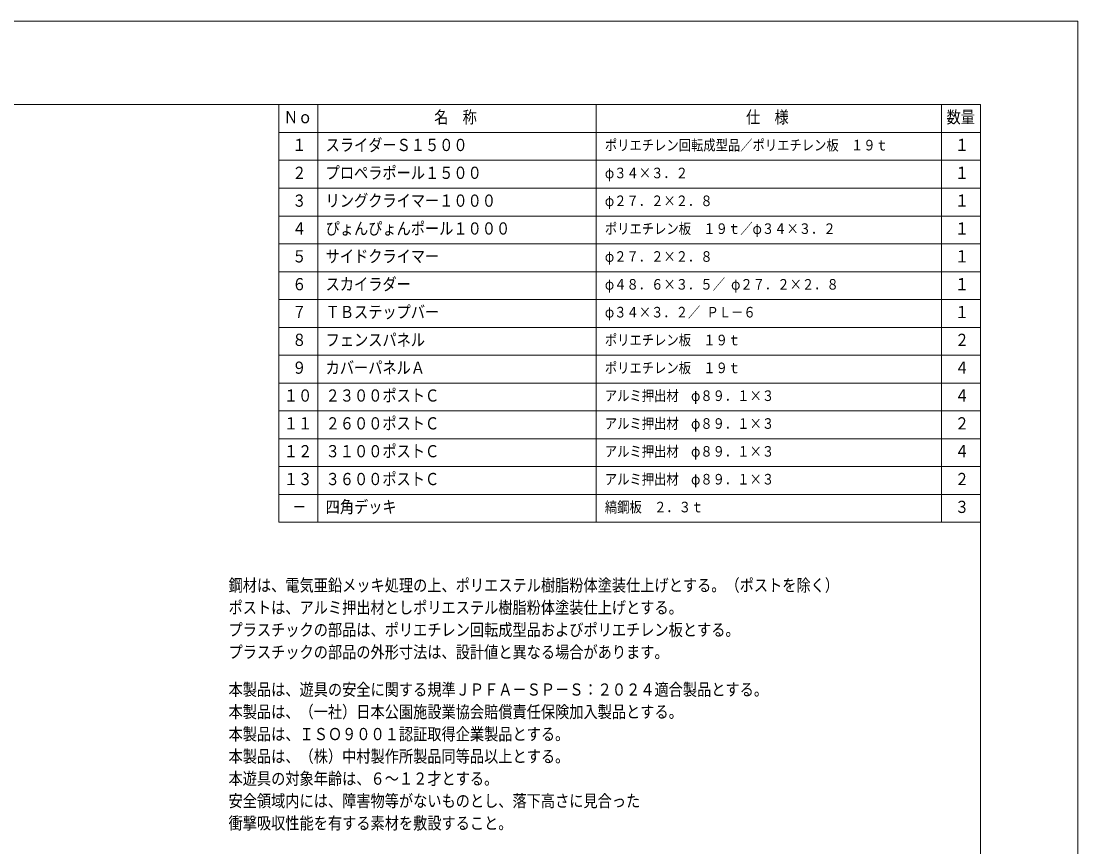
# Model space of a CAD drawing. Units: millimetres on the paper, scale 1:50. Extents: x 0 to 420, y -297 to 594.
# Drawn here: x 230.2 to 420, y 445.7 to 594 of the extents above; entities that cross this region are included whole.
import ezdxf
from ezdxf.enums import TextEntityAlignment as Align

# ---------------------------------------------------------------- set-up
doc = ezdxf.new("R2010")
doc.units = ezdxf.units.MM
for name, color, linetype, lineweight in [('0_2', 7, 'Continuous', 9), ('DEFPOINTS_5', 7, 'Continuous', 9), ('LY_4', 7, 'Continuous', 18)]:
    doc.layers.add(name, color=color, linetype=linetype, lineweight=lineweight)
doc.styles.add('ＭＳ ゴシック', font='')
doc.styles.get('ＭＳ ゴシック').set_extended_font_data('MS Gothic')

msp = doc.modelspace()

# ---------------------------------------------------------------- linework, layer by layer
at = {"layer": '0_2'}
for p, q in [((276.5, 504), (276.5, 579)), ((276.5, 579), (402.5, 579)), ((283.5, 504), (283.5, 579)), ((333.5, 504), (333.5, 579)), ((395.5, 504), (395.5, 579)), ((276.5, 574), (402.5, 574)), ((276.5, 569), (402.5, 569)), ((276.5, 564), (402.5, 564)), ((276.5, 559), (402.5, 559)), ((276.5, 554), (402.5, 554)), ((276.5, 549), (402.5, 549)), ((276.5, 544), (402.5, 544)), ((276.5, 539), (402.5, 539)), ((276.5, 534), (402.5, 534)), ((276.5, 529), (402.5, 529)), ((276.5, 524), (402.5, 524)), ((276.5, 519), (402.5, 519)), ((276.5, 514), (402.5, 514)), ((276.5, 509), (402.5, 509)), ((276.5, 504), (402.5, 504))]:
    msp.add_line(p, q, dxfattribs=at)
at = {"layer": 'DEFPOINTS_5'}
for p, q in [((420, 594), (0, 594)), ((420, 297), (420, 594))]:
    msp.add_line(p, q, dxfattribs=at)
at = {"layer": 'LY_4', "lineweight": 9}
for p, q in [((402.5, 579), (17.5, 579)), ((402.5, 312), (402.5, 579))]:
    msp.add_line(p, q, dxfattribs=at)

# ---------------------------------------------------------------- texts
at = {"layer": '0_2', "style": 'ＭＳ ゴシック', "width": 0.85}
for s, height, p in [('Ｎｏ', 2.199, (277.417, 575)), ('名\u3000称', 2.199, (304.417, 575)), ('仕\u3000様', 2.199, (360.417, 575)), ('数量', 2.199, (396.417, 575)), ('スライダーＳ１５００', 2.199, (284.917, 570)), ('１', 2.199, (278.917, 570)), ('ポリエチレン回転成型品／ポリエチレン板\u3000１９ｔ', 1.906, (335.061, 570.2)), ('１', 2.199, (397.917, 570)), ('２', 2.199, (278.917, 565)), ('プロペラポール１５００', 2.199, (284.917, 565)), ('φ３４×３．２', 1.906, (335.064, 565.2)), ('１', 2.199, (397.917, 565)), ('３', 2.199, (278.917, 560)), ('リングクライマー１０００', 2.199, (284.917, 560)), ('φ２７．２×２．８', 1.906, (335.063, 560.2)), ('１', 2.199, (397.917, 560)), ('ぴょんぴょんポール１０００', 2.199, (284.917, 555)), ('ポリエチレン板\u3000１９ｔ／φ３４×３．２', 1.906, (335.062, 555.2)), ('４', 2.199, (278.917, 555)), ('１', 2.199, (397.917, 555)), ('５', 2.199, (278.917, 550)), ('サイドクライマー', 2.199, (284.917, 550)), ('φ２７．２×２．８', 1.906, (335.063, 550.2)), ('１', 2.199, (397.917, 550)), ('６', 2.199, (278.917, 545)), ('スカイラダー', 2.199, (284.917, 545)), ('φ４８．６×３．５／ φ２７．２×２．８', 1.906, (335.063, 545.2)), ('１', 2.199, (397.917, 545)), ('７', 2.199, (278.917, 540)), ('ＴＢステップバー', 2.199, (284.917, 540)), ('φ３４×３．２／ ＰＬ－６', 1.906, (335.063, 540.2)), ('１', 2.199, (397.917, 540)), ('８', 2.199, (278.917, 535)), ('フェンスパネル', 2.199, (284.917, 535)), ('ポリエチレン板\u3000１９ｔ', 1.906, (335.061, 535.2)), ('２', 2.199, (397.917, 535)), ('９', 2.199, (278.917, 530)), ('カバーパネルＡ', 2.199, (284.917, 530)), ('ポリエチレン板\u3000１９ｔ', 1.906, (335.061, 530.2)), ('４', 2.199, (397.917, 530)), ('１０', 2.199, (277.417, 525)), ('２３００ポストＣ', 2.199, (284.917, 525)), ('アルミ押出材\u3000φ８９．１×３', 1.906, (335.062, 525.2)), ('４', 2.199, (397.917, 525)), ('１１', 2.199, (277.417, 520)), ('２６００ポストＣ', 2.199, (284.917, 520)), ('アルミ押出材\u3000φ８９．１×３', 1.906, (335.062, 520.2)), ('２', 2.199, (397.917, 520)), ('３１００ポストＣ', 2.199, (284.917, 515)), ('１２', 2.199, (277.417, 515)), ('アルミ押出材\u3000φ８９．１×３', 1.906, (335.062, 515.2)), ('４', 2.199, (397.917, 515)), ('１３', 2.199, (277.417, 510)), ('３６００ポストＣ', 2.199, (284.917, 510)), ('アルミ押出材\u3000φ８９．１×３', 1.906, (335.062, 510.2)), ('２', 2.199, (397.917, 510)), ('－', 2.199, (278.917, 505)), ('四角デッキ', 2.199, (284.917, 505)), ('縞鋼板\u3000２．３ｔ', 1.906, (335.061, 505.2)), ('３', 2.199, (397.917, 505)), ('鋼材は、電気亜鉛メッキ処理の上、ポリエステル樹脂粉体塗装仕上げとする。（ポストを除く）', 2.199, (267.483, 490.921)), ('ポストは、アルミ押出材としポリエステル樹脂粉体塗装仕上げとする。', 2.199, (267.483, 486.921)), ('プラスチックの部品は、ポリエチレン回転成型品およびポリエチレン板とする。', 2.199, (267.483, 482.921)), ('プラスチックの部品の外形寸法は、設計値と異なる場合があります。', 2.199, (267.483, 478.921)), ('本製品は、遊具の安全に関する規準ＪＰＦＡ－ＳＰ－Ｓ：２０２４適合製品とする。', 2.199, (267.483, 472.195)), ('本製品は、（一社）日本公園施設業協会賠償責任保険加入製品とする。', 2.199, (267.483, 468.195)), ('本製品は、ＩＳＯ９００１認証取得企業製品とする。', 2.199, (267.483, 464.195)), ('本製品は、（株）中村製作所製品同等品以上とする。', 2.199, (267.483, 460.195)), ('本遊具の対象年齢は、６～１２才とする。', 2.199, (267.483, 456.195)), ('安全領域内には、障害物等がないものとし、落下高さに見合った', 2.199, (267.483, 452.195)), ('衝撃吸収性能を有する素材を敷設すること。', 2.199, (267.483, 448.195))]:
    msp.add_text(s, height=height, dxfattribs=at).set_placement(p, align=Align.BOTTOM_LEFT)

doc.saveas('drawing.dxf')
